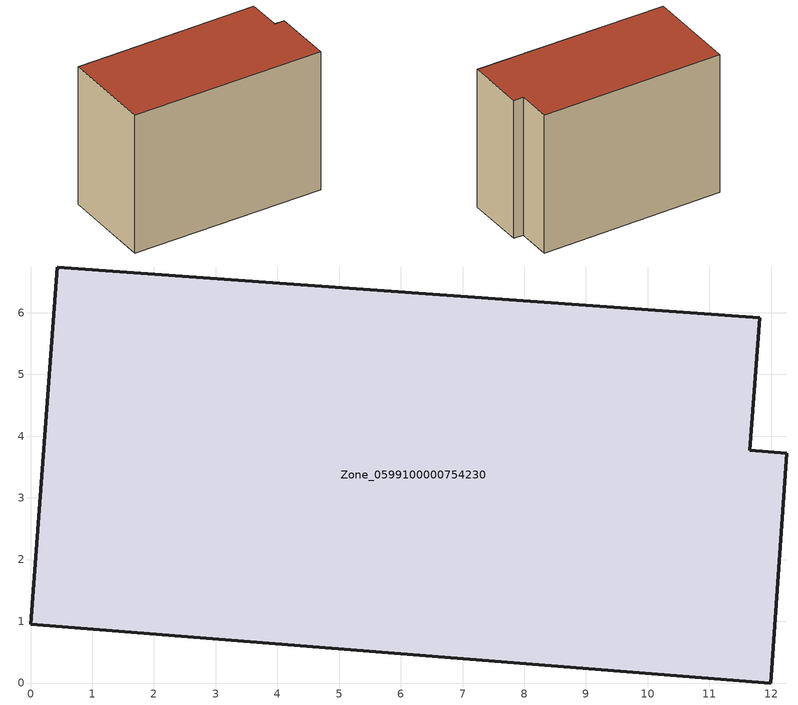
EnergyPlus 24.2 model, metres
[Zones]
Zone_0599100000754230
 floor ground (C_G): 0,0.95 0.43,6.74 11.81,5.92 11.66,3.77 12.26,3.73 11.99,0 z0
 wall outside (C_F): 11.99,0 12.26,3.73 11.66,3.77 11.81,5.92 0.43,6.74 0,0.95 11.99,0 z0:8.97
 roof outside (C_R): 0.43,6.74 0,0.95 11.99,0 12.26,3.73 11.66,3.77 11.81,5.92 z8.97
[BUILDING]
Pand.0599100000754230: North Axis=0; Terrain=City; Loads Convergence Tolerance Value=0.04; Temperature Convergence Tolerance Value=0.4; Solar Distribution=FullExterior; Maximum Number of Warmup Days=25; Minimum Number of Warmup Days=1
[Site:Location]
Rotterdam.The.Hague.AP_ZH_NLD Design_Conditions: Latitude=51.96; Longitude=4.45; Time Zone=1; Elevation=-4.5
[SITE:GROUNDTEMPERATURE:BUILDINGSURFACE]
18, 18, 18, 18, 18, 18, 18, 18, 18, 18, 18, 18
[MATERIAL] Thermal Absorptance=0.9; Solar Absorptance=0.7; Visible Absorptance=0.7
Name | Roughness | Thickness | Conductivity | Density | Specific Heat
G.TI.2006-2014 | MediumSmooth | 0.15 | 0.06 | 540 | 1210
F.TI.2006-2014 | Rough | 0.3 | 0.12 | 1920 | 840
R.TI.2006-2014 | MediumRough | 0.2 | 0.08 | 1500 | 1000
[CONSTRUCTION]
C_G: G.TI.2006-2014
C_F: F.TI.2006-2014
C_R: R.TI.2006-2014
[ZONE]
Zone_0599100000754230: Type=1; Multiplier=1; Ceiling Height=Autocalculate; Volume=Autocalculate; Floor Area=autocalculate; Part of Total Floor Area=Yes
[ZONEINFILTRATION:DESIGNFLOWRATE]
Infil_Zone_0599100000754230: Zone or ZoneList or Space or SpaceList=Zone_0599100000754230; Schedule=AlwaysOn; Design Flow Rate Calculation Method=Flow/Area; Flow Rate per Floor Area=0.0015; Constant Term Coefficient=1; Temperature Term Coefficient=0; Velocity Term Coefficient=0; Velocity Squared Term Coefficient=0
[HVACTEMPLATE:ZONE:IDEALLOADSAIRSYSTEM]
Zone_0599100000754230: Maximum Heating Supply Air Temperature=50; Minimum Cooling Supply Air Temperature=13; Maximum Heating Supply Air Humidity Ratio=0.0156; Minimum Cooling Supply Air Humidity Ratio=0.0077; Heating Limit=NoLimit; Cooling Limit=NoLimit; Dehumidification Control Type=ConstantSensibleHeatRatio; Cooling Sensible Heat Ratio=0.7; Dehumidification Setpoint=60; Humidification Control Type=None; Humidification Setpoint=30; Outdoor Air Method=None; Outdoor Air Flow Rate per Person=0.00944; Outdoor Air Flow Rate per Zone Floor Area=0; Outdoor Air Flow Rate per Zone=0; Demand Controlled Ventilation Type=None; Outdoor Air Economizer Type=NoEconomizer; Heat Recovery Type=None; Sensible Heat Recovery Effectiveness=0.7; Latent Heat Recovery Effectiveness=0.65
[ZONECONTROL:THERMOSTAT]
ThermostatControl_Zone_0599100000754230: Zone or ZoneList=Zone_0599100000754230; Control Type Schedule=DualSetpointControlType; Control 1=Thermostat_Zone_0599100000754230; Temperature Difference Between Cutout And Setpoint=0
[THERMOSTATSETPOINT:DUALSETPOINT]
Thermostat_Zone_0599100000754230: Heating Setpoint Temperature Schedule=HeatingSetpoint_Zone_0599100000754230; Cooling Setpoint Temperature Schedule=CoolingSetpoint_Zone_0599100000754230
[SCHEDULE:COMPACT]
HeatingSetpoint_Zone_0599100000754230: Through: 12/31, For: AllDays, Until: 24:00, 21
CoolingSetpoint_Zone_0599100000754230: Through: 12/31, For: AllDays, Until: 24:00, 24
DualSetpointControlType: Through: 12/31, For: AllDays, Until: 24:00, 4
AlwaysOn: Through: 12/31, For: AllDays, Until: 24:00, 1
